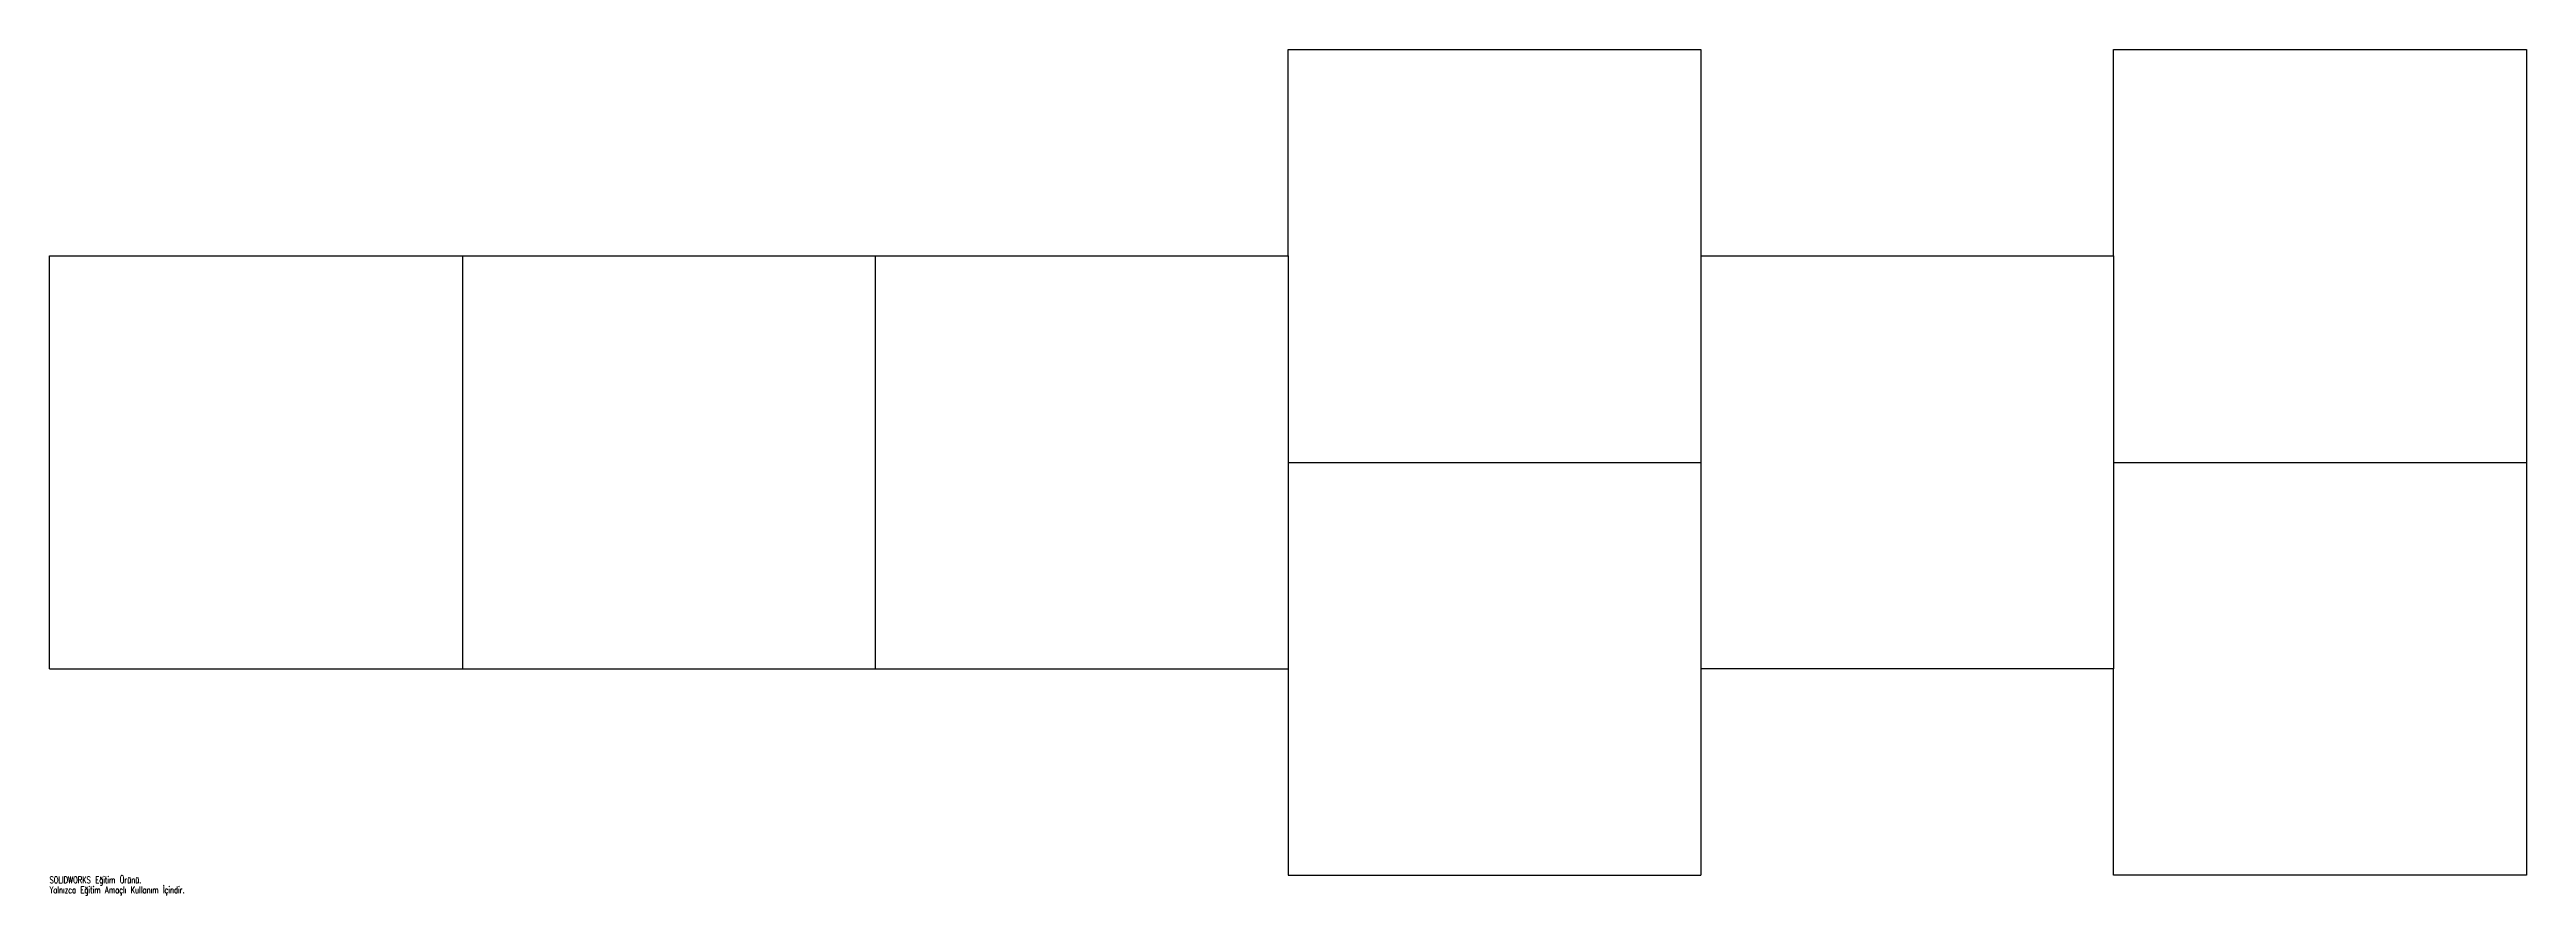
# Model space of a CAD drawing. Header units: millimetres. Extents: x 0 to 1800, y -165 to 450.
import ezdxf

# ---------------------------------------------------------------- set-up
doc = ezdxf.new("R2010")
doc.units = ezdxf.units.MM
doc.styles.add('SLDTEXTSTYLE0', font='TXT', dxfattribs={"width": 0.7, "bigfont": 'bigfont'})

msp = doc.modelspace()

# ---------------------------------------------------------------- linework, layer by layer
at = {"color": 7, "linetype": 'Continuous'}
for p, q in [((900, 300), (900, 450)), ((900, 450), (1200, 450)), ((1200, 450), (1200, -150)), ((1500, 300), (1500, 450)), ((1500, 450), (1800, 450)), ((1800, 450), (1800, -150)), ((0, 0), (0, 300)), ((0, 300), (900, 300)), ((300, 300), (300, 0)), ((600, 300), (600, 0)), ((900, 300), (900, 0)), ((1200, 300), (1500, 300)), ((1500, 300), (1500, 0)), ((900, 150), (1200, 150)), ((1500, 150), (1800, 150)), ((0, 0), (900, 0)), ((900, 0), (900, -150)), ((1500, 0), (1200, 0)), ((1500, -150), (1500, 0)), ((900, -150), (1200, -150)), ((1800, -150), (1500, -150))]:
    msp.add_line(p, q, dxfattribs=at)

# ---------------------------------------------------------------- texts
at = {"color": 7, "linetype": 'Continuous', "char_height": 4.834, "attachment_point": 1, "style": 'SLDTEXTSTYLE0'}
for s, insert in [('Yalnızca Eğitim Amaçlı Kullanım İçindir.', (0, -158.3)), ('SOLIDWORKS Eğitim Ürünü.', (0, -151))]:
    msp.add_mtext(s, dxfattribs=dict(at, insert=insert))

doc.saveas('drawing.dxf')
